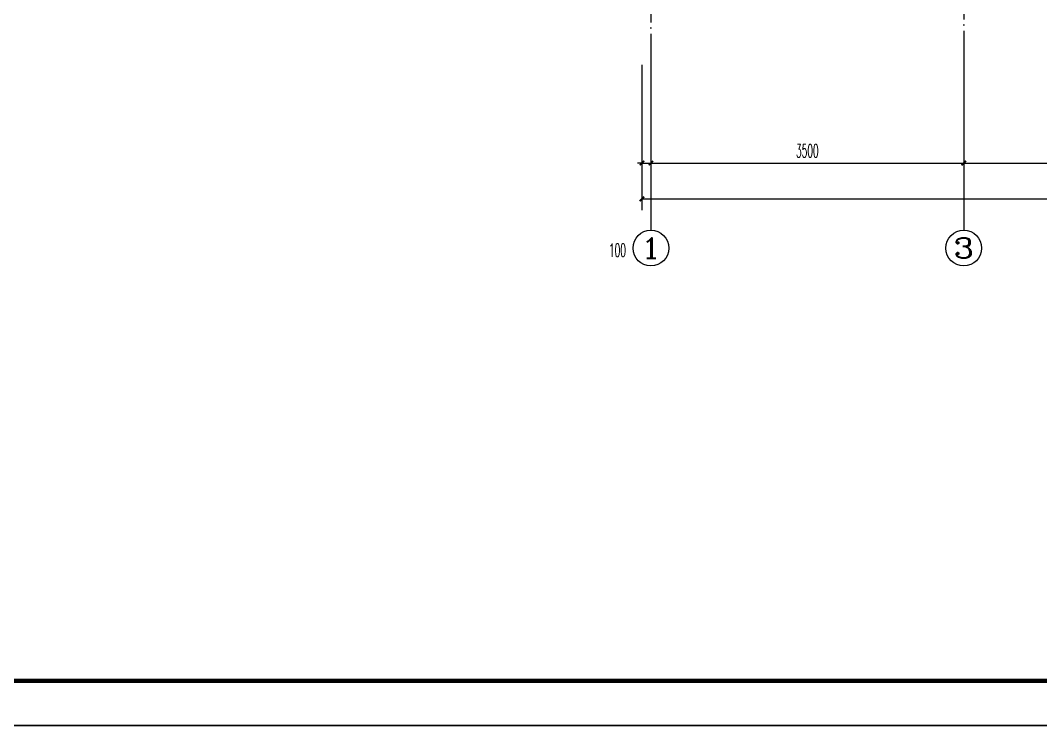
# Model space of a CAD drawing. Extents: x 27938 to 1507990, y 110129 to 923079.
# Drawn here: x 1194209 to 1205624, y 572095 to 579980 of the extents above; entities that cross this region are included whole.
import ezdxf
from ezdxf.enums import TextEntityAlignment as Align

# ---------------------------------------------------------------- set-up
doc = ezdxf.new("R2010")
doc.units = 0
doc.header["$LTSCALE"] = 1000
doc.header["$MEASUREMENT"] = 0
doc.linetypes.add('DOTE', pattern=[2.42, 2, -0.2, 0.02, -0.2])
for name, color, linetype in [('----建筑底图', 8, 'Continuous'), ('AXIS', 3, 'Continuous'), ('AXIS_TEXT', 7, 'Continuous'), ('DOTE', 1, 'Continuous'), ('TWT_TITLE', 7, 'Continuous'), ('图框', 140, 'Continuous')]:
    doc.layers.add(name, color=color, linetype=linetype)
doc.styles.add('_TCH_AXIS', font='COMPLEX', dxfattribs={"bigfont": 'GBCBIG'})
doc.styles.add('_TCH_DIM_T3', font='SIMPLEX.shx', dxfattribs={"width": 0.494118, "bigfont": 'GBCBIG.shx'})
doc.styles.add('COMPLEX', font='COMPLEX')
doc.dimstyles.new('_TCH_ARCH&&50', dxfattribs={"dimtxt": 148.75, "dimasz": 50, "dimexe": 125, "dimexo": 150, "dimgap": 63.125, "dimtad": 1, "dimdec": 0, "dimzin": 0, "dimdsep": 46, "dimtxsty": '_TCH_DIM_T3', "dimblk": 'ARCHTICK', "dimcen": 0.09, "dimclrt": 4, "dimazin": 2, "dimtfac": 1, "dimtdec": 0, "dimtix": 1, "dimtmove": 2, "dimatfit": 3, "dimfxl": 100, "dimtolj": 1, "dimtzin": 0, "dimarcsym": 0})

# ---------------------------------------------------------------- blocks, each defined once
blk = doc.blocks.new('_ArchTick')
at = {"color": 0, "linetype": 'ByBlock', "const_width": 0.4}
blk.add_lwpolyline([(-0.5, -0.5), (0.5, 0.5)], dxfattribs=at)
blk = doc.blocks.new('*D1112')
at = {"layer": 'AXIS', "color": 0, "lineweight": -2}
for p, q in [((-25100, -27049), (-25100, -28674)), ((25100, -27049), (25100, -28674)), ((-25100, -28549), (25100, -28549))]:
    blk.add_line(p, q, dxfattribs=at)
at = {"layer": 'Defpoints', "color": 0}
for p in [(-25100, -26899), (25100, -26899), (25100, -28549)]:
    blk.add_point(p, dxfattribs=at)
at = {"layer": 'AXIS', "color": 0, "lineweight": -2, "xscale": 50, "yscale": 50, "zscale": 50, "rotation": 180}
blk.add_blockref('_ArchTick', (-25100, -28549), dxfattribs=at)
at = {"layer": 'AXIS', "color": 0, "lineweight": -2, "xscale": 50, "yscale": 50, "zscale": 50}
blk.add_blockref('_ArchTick', (25100, -28549), dxfattribs=at)
at = {"layer": 'AXIS', "color": 4, "insert": (0, -28412), "char_height": 148.8, "attachment_point": 5, "style": '_TCH_DIM_T3'}
blk.add_mtext('\\A1;50200', dxfattribs=at)
blk = doc.blocks.new('*D1113')
at = {"layer": 'AXIS', "color": 0, "lineweight": -2}
for p, q in [((-25100, -27049), (-25100, -28274)), ((-25000, -27049), (-25000, -28274)), ((-25100, -28149), (-25150, -28149)), ((-25100, -28149), (-25000, -28149)), ((-25000, -28149), (-24950, -28149))]:
    blk.add_line(p, q, dxfattribs=at)
at = {"layer": 'Defpoints', "color": 0}
for p in [(-25100, -26899), (-25000, -26899), (-25000, -28149)]:
    blk.add_point(p, dxfattribs=at)
at = {"layer": 'AXIS', "color": 0, "lineweight": -2, "xscale": 50, "yscale": 50, "zscale": 50}
blk.add_blockref('_ArchTick', (-25100, -28149), dxfattribs=at)
at = {"layer": 'AXIS', "color": 0, "lineweight": -2, "xscale": 50, "yscale": 50, "zscale": 50, "rotation": 180}
blk.add_blockref('_ArchTick', (-25000, -28149), dxfattribs=at)
at = {"layer": 'AXIS', "color": 4, "insert": (-25375, -29124), "char_height": 148.8, "attachment_point": 5, "style": '_TCH_DIM_T3'}
blk.add_mtext('\\A1;100', dxfattribs=at)
blk = doc.blocks.new('*D1114')
at = {"layer": 'AXIS', "color": 0, "lineweight": -2}
for p, q in [((-25000, -27049), (-25000, -28274)), ((-21500, -27049), (-21500, -28274)), ((-25000, -28149), (-21500, -28149))]:
    blk.add_line(p, q, dxfattribs=at)
at = {"layer": 'Defpoints', "color": 0}
for p in [(-25000, -26899), (-21500, -26899), (-21500, -28149)]:
    blk.add_point(p, dxfattribs=at)
at = {"layer": 'AXIS', "color": 0, "lineweight": -2, "xscale": 50, "yscale": 50, "zscale": 50, "rotation": 180}
blk.add_blockref('_ArchTick', (-25000, -28149), dxfattribs=at)
at = {"layer": 'AXIS', "color": 0, "lineweight": -2, "xscale": 50, "yscale": 50, "zscale": 50}
blk.add_blockref('_ArchTick', (-21500, -28149), dxfattribs=at)
at = {"layer": 'AXIS', "color": 4, "insert": (-23250, -28012), "char_height": 148.8, "attachment_point": 5, "style": '_TCH_DIM_T3'}
blk.add_mtext('\\A1;3500', dxfattribs=at)
blk = doc.blocks.new('*D1115')
at = {"layer": 'AXIS', "color": 0, "lineweight": -2}
for p, q in [((-21500, -27049), (-21500, -28274)), ((-15700, -27049), (-15700, -28274)), ((-21500, -28149), (-15700, -28149))]:
    blk.add_line(p, q, dxfattribs=at)
at = {"layer": 'Defpoints', "color": 0}
for p in [(-21500, -26899), (-15700, -26899), (-15700, -28149)]:
    blk.add_point(p, dxfattribs=at)
at = {"layer": 'AXIS', "color": 0, "lineweight": -2, "xscale": 50, "yscale": 50, "zscale": 50, "rotation": 180}
blk.add_blockref('_ArchTick', (-21500, -28149), dxfattribs=at)
at = {"layer": 'AXIS', "color": 0, "lineweight": -2, "xscale": 50, "yscale": 50, "zscale": 50}
blk.add_blockref('_ArchTick', (-15700, -28149), dxfattribs=at)
at = {"layer": 'AXIS', "color": 4, "insert": (-18600, -28012), "char_height": 148.8, "attachment_point": 5, "style": '_TCH_DIM_T3'}
blk.add_mtext('\\A1;5800', dxfattribs=at)
blk = doc.blocks.new('_AXISO')
at = {"color": 0}
blk.add_circle((0, 0), 0.5, dxfattribs=at)
at = {"layer": 'AXIS_TEXT', "color": 0, "style": 'COMPLEX', "width": 1.041667}
blk.add_attdef('A', text='', height=0.56, dxfattribs=at).set_placement((-0.25, -0.28), (0.25, -0.28), align=Align.FIT)
blk = doc.blocks.new('A$C149A4CC3')
at = {"layer": 'AXIS', "color": 8}
for p, q in [((-25000, -26899.5), (-25000, -28899.5)), ((-21500, -26899.5), (-21500, -28899.5))]:
    blk.add_line(p, q, dxfattribs=at)
at = {"layer": 'DOTE', "color": 169, "linetype": 'DOTE', "ltscale": 0.3}
for p, q in [((-25000, -11458), (-25000, -26899.5)), ((-21500, -19410.1), (-21500, -26899.5))]:
    blk.add_line(p, q, dxfattribs=at)
at = {"layer": 'AXIS', "color": 8}
ref = blk.add_blockref('_AXISO', (-25000, -29099.5), dxfattribs=dict(at, xscale=400, yscale=400, zscale=400))
ref.add_attrib('A', '1', dxfattribs={"layer": 'AXIS_TEXT', "color": 8, "ltscale": 0.5, "height": 226.3, "style": '_TCH_AXIS', "width": 2.333333}).set_placement((-25113.1, -29212.6), (-24886.9, -29212.6), align=Align.FIT)
ref = blk.add_blockref('_AXISO', (-21500, -29099.5), dxfattribs=dict(at, xscale=400, yscale=400, zscale=400))
ref.add_attrib('A', '3', dxfattribs={"layer": 'AXIS_TEXT', "color": 8, "ltscale": 0.5, "height": 226.3, "style": '_TCH_AXIS', "width": 1.5}).set_placement((-21613.1, -29212.6), (-21386.9, -29212.6), align=Align.FIT)
dim = blk.add_linear_dim(base=(-25000, -28149.5), p1=(-25100, -26899.5), p2=(-25000, -26899.5), angle=0, dimstyle='_TCH_ARCH&&50', dxfattribs=at)
dim.commit()
dim.dimension.update_dxf_attribs({"geometry": '*D1113', "text_midpoint": (-25375, -29124.5), "dimtype": 129})
for p1, p2, distance, picture, middle in [((-25100, -26899.5), (25100, -26899.5), -1650, '*D1112', (0, -28412)), ((-25000, -26899.5), (-21500, -26899.5), -1250, '*D1114', (-23250, -28012)), ((-21500, -26899.5), (-15700, -26899.5), -1250, '*D1115', (-18600, -28012))]:
    dim = blk.add_aligned_dim(p1=p1, p2=p2, distance=distance, dimstyle='_TCH_ARCH&&50', dxfattribs=at)
    dim.commit()
    dim.dimension.update_dxf_attribs({"geometry": picture, "text_midpoint": middle})

msp = doc.modelspace()

# ---------------------------------------------------------------- block references
at = {"layer": '----建筑底图'}
msp.add_blockref('A$C149A4CC3', (1226263.6, 606534.1), dxfattribs=at)

# ---------------------------------------------------------------- next in the draw order: linework, layer by layer
at = {"layer": 'TWT_TITLE'}
msp.add_lwpolyline([(1189461.1, 572095.4), (1263011.1, 572095.4), (1263011.1, 601795.4), (1189461.1, 601795.4)], close=True, dxfattribs=at)
at = {"layer": 'TWT_TITLE', "const_width": 50}
msp.add_lwpolyline([(1190711.1, 572595.4), (1262511.1, 572595.4), (1262511.1, 601295.4), (1190711.1, 601295.4)], close=True, dxfattribs=at)
at = {"layer": '图框'}
msp.add_lwpolyline([(1189461.1, 601795.4), (1263011.1, 601795.4), (1263011.1, 572095.4), (1189461.1, 572095.4)], close=True, dxfattribs=at)
msp.add_lwpolyline([(1189461.1, 601795.4), (1263011.1, 601795.4), (1263011.1, 572095.4), (1189461.1, 572095.4)], close=True, dxfattribs=at)
at = {"layer": '图框', "const_width": 50}
msp.add_lwpolyline([(1262511.1, 572595.4), (1262511.1, 601295.4), (1190711.1, 601295.4), (1190711.1, 572595.4)], close=True, dxfattribs=at)

doc.saveas('drawing.dxf')
